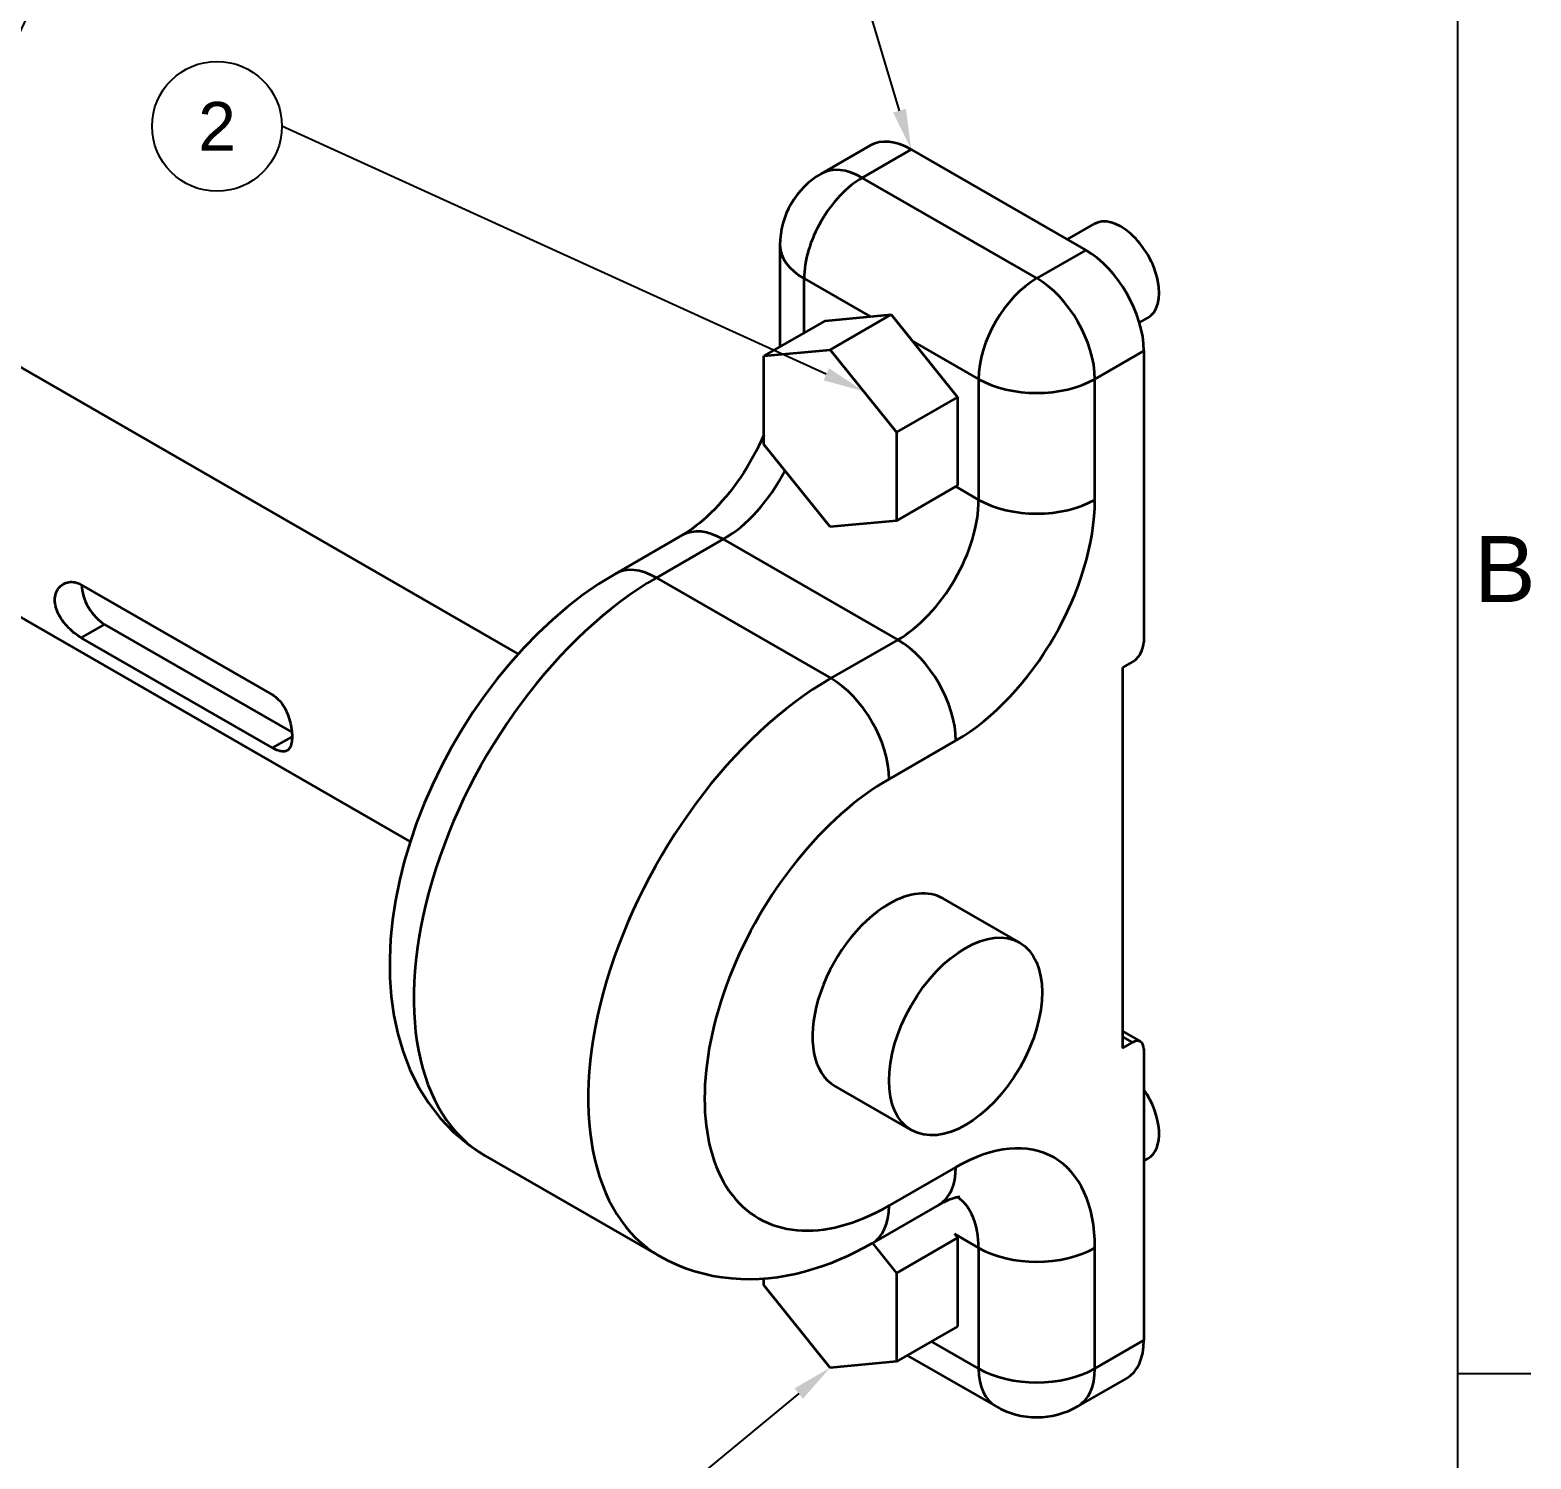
# Paper-space layout 'Intermittent Roller Sub Assy. of Washer' of a CAD drawing. Header units: millimetres. Extents: x -10 to 420, y -10 to 297.
# Drawn here: x 344.4 to 413.8, y 65.7 to 131.7 of the extents above; entities that cross this region are included whole.
import ezdxf
from ezdxf import colors
from ezdxf.entities.mleader import LeaderData, LeaderLine
from ezdxf.enums import TextEntityAlignment as Align
from ezdxf.math import Vec2, Vec3

# ---------------------------------------------------------------- set-up
doc = ezdxf.new("R2010")
doc.units = ezdxf.units.MM
for name, color, linetype, lineweight in [('2dTransBorder', 7, 'Continuous', 35), ('Dimensions', 5, 'Continuous', 25), ('Tangent Edges', 7, 'Continuous', 50), ('Visible Edges', 7, 'Continuous', 50)]:
    doc.layers.add(name, color=color, linetype=linetype, lineweight=lineweight)
doc.layers.add('Title', color=7, linetype='Continuous')
doc.styles.add('Current-ISO', font='arial.ttf')
doc.styles.get("Standard").update_dxf_attribs({"font": 'arial.ttf'})

# ---------------------------------------------------------------- blocks, each defined once
blk = doc.blocks.new('Default Border')
at = {"layer": '2dTransBorder', "color": 179, "linetype": 'Continuous', "lineweight": 25, "true_color": 0x262659}
for points in [[(5, 5), (5, 292), (415, 292), (415, 5), (5, 5)], [(415, 74.25), (418.4, 74.25)]]:
    blk.add_lwpolyline(points, dxfattribs=at)
at = {"layer": '2dTransBorder', "color": 179, "lineweight": 211, "insert": (415.775, 109.875), "char_height": 3.048, "attachment_point": 7, "style": 'Current-ISO'}
blk.add_mtext('B', dxfattribs=at)
blk = doc.blocks.new('Title')
at = {"layer": '2dTransBorder'}
blk.add_blockref('Default Border', (-5, -5), dxfattribs=at)
blk = doc.blocks.new('_TagCircle')
at = {"color": 0, "linetype": 'ByBlock', "lineweight": -2, "transparency": 16777216}
blk.add_circle((0, 0), 4, dxfattribs=at)
at = {"layer": 'Dimensions', "color": 0, "transparency": 16777216}
blk.add_attdef('TAGNUMBER', text='', height=3, dxfattribs=at).set_placement((0, -1.5), align=Align.CENTER)

psp = doc.layouts.new('Intermittent Roller Sub Assy. of Washer')

# ---------------------------------------------------------------- linework, layer by layer
at = {"layer": 'Tangent Edges', "color": 179, "linetype": 'Continuous', "lineweight": 35, "true_color": 0x262659}
for p, q in [((383.262, 126.35), (380.999, 125.047)), ((379.096, 121.754), (379.096, 117.06)), ((374.576, 108.349), (371.489, 106.571)), ((347.894, 104.233), (356.547, 99.25)), ((355.658, 98.524), (346.819, 103.614)), ((395.376, 102.5), (394.916, 102.236)), ((394.916, 85.44), (395.75, 84.96)), ((394.916, 84.658), (395.376, 84.923)), ((395.906, 84.615), (395.906, 71.167)), ((365.475, 79.691), (373.536, 75.049)), ((386.43, 77.418), (383.342, 75.64)), ((384.974, 70.471), (389.06, 68.118)), ((395.116, 69.421), (392.853, 68.118))]:
    psp.add_line(p, q, dxfattribs=at).dxf.unprotected_set("ltscale", 0)
at = {"layer": 'Tangent Edges', "color": 179, "linetype": 'Continuous', "lineweight": 35, "true_color": 0x1a1a3e}
for p, q in [((382.896, 124.86), (385.158, 126.164)), ((390.957, 120.218), (382.896, 124.86)), ((393.219, 121.521), (390.957, 120.218)), ((380.209, 117.701), (380.209, 120.206)), ((380.209, 120.206), (383.259, 118.45)), ((385.219, 117.321), (388.27, 115.564)), ((393.644, 115.564), (395.906, 116.867)), ((388.27, 115.564), (388.27, 109.991)), ((393.644, 109.991), (393.644, 115.564)), ((387.218, 110.597), (388.27, 109.991)), ((373.385, 106.385), (376.473, 108.163)), ((376.473, 108.163), (384.534, 103.521)), ((373.385, 106.385), (381.446, 101.743)), ((346.819, 103.614), (347.894, 104.233)), ((384.534, 103.521), (381.446, 101.743)), ((355.658, 98.524), (356.556, 99.041)), ((384.133, 97.089), (387.221, 98.867)), ((394.916, 85.188), (395.376, 84.923)), ((387.221, 79.164), (384.133, 77.386)), ((387.158, 76.077), (388.27, 75.437)), ((388.27, 75.437), (388.27, 69.864)), ((393.644, 69.864), (393.644, 75.437)), ((388.27, 69.864), (386.094, 71.116)), ((395.906, 71.167), (393.644, 69.864))]:
    psp.add_line(p, q, dxfattribs=at).dxf.unprotected_set("ltscale", 0)
at = {"layer": 'Tangent Edges', "color": 179, "linetype": 'Continuous', "lineweight": 35, "true_color": 0x262659}
for points in [[(378.349, 112.995), (378.236, 112.741), (378.117, 112.487), (377.99, 112.235), (377.857, 111.984), (377.718, 111.737), (377.573, 111.493), (377.422, 111.253), (377.267, 111.018), (377.107, 110.788), (376.943, 110.564), (376.775, 110.347), (376.605, 110.137), (376.432, 109.935), (376.257, 109.741), (376.082, 109.556), (375.906, 109.38), (375.73, 109.214), (375.555, 109.058), (375.382, 108.913), (375.212, 108.778), (375.046, 108.654), (374.884, 108.541), (374.727, 108.439), (374.576, 108.349)], [(371.489, 106.571), (370.732, 106.106), (369.995, 105.595), (369.278, 105.041), (368.582, 104.447), (367.908, 103.815), (367.257, 103.148), (366.63, 102.448), (366.028, 101.717), (365.454, 100.958), (364.908, 100.173), (364.391, 99.365), (363.907, 98.537), (363.454, 97.691), (363.037, 96.83), (362.655, 95.956), (362.31, 95.072), (362.004, 94.18), (361.739, 93.283), (361.515, 92.384), (361.334, 91.484), (361.198, 90.585), (361.108, 89.689), (361.067, 88.798), (361.077, 87.915), (361.14, 87.04), (361.26, 86.175), (361.44, 85.324), (361.685, 84.489), (361.999, 83.674), (362.386, 82.886), (362.851, 82.133), (363.395, 81.425), (364.019, 80.773), (364.715, 80.191), (365.475, 79.691)], [(355.658, 100.977), (355.725, 100.935), (355.791, 100.886), (355.857, 100.832), (355.92, 100.771), (355.982, 100.705), (356.041, 100.634), (356.097, 100.559), (356.149, 100.479), (356.199, 100.397), (356.245, 100.312), (356.287, 100.225), (356.326, 100.138), (356.361, 100.05), (356.394, 99.958), (356.425, 99.864), (356.452, 99.769), (356.477, 99.673), (356.498, 99.577), (356.516, 99.482), (356.531, 99.389), (356.542, 99.298), (356.55, 99.21), (356.554, 99.126), (356.556, 99.046)], [(356.556, 99.046), (356.554, 98.969), (356.55, 98.895), (356.542, 98.824), (356.531, 98.757), (356.516, 98.694), (356.498, 98.636), (356.477, 98.583), (356.452, 98.536), (356.425, 98.494), (356.394, 98.458), (356.361, 98.428), (356.326, 98.404), (356.287, 98.385), (356.245, 98.371), (356.199, 98.363), (356.149, 98.359), (356.097, 98.362), (356.041, 98.37), (355.982, 98.383), (355.92, 98.402), (355.857, 98.426), (355.791, 98.455), (355.725, 98.487), (355.658, 98.524)], [(387.402, 77.781), (387.4, 77.781), (387.395, 77.781), (387.386, 77.781), (387.373, 77.78), (387.357, 77.779), (387.338, 77.777), (387.314, 77.773), (387.287, 77.769), (387.257, 77.763), (387.223, 77.756), (387.185, 77.746), (387.144, 77.735), (387.1, 77.722), (387.053, 77.707), (387.002, 77.689), (386.949, 77.67), (386.892, 77.647), (386.834, 77.622), (386.772, 77.595), (386.708, 77.565), (386.642, 77.533), (386.573, 77.497), (386.503, 77.459), (386.43, 77.418)], [(383.342, 75.64), (382.969, 75.432), (382.59, 75.235), (382.207, 75.051), (381.82, 74.88), (381.428, 74.721), (381.032, 74.576), (380.631, 74.445), (380.226, 74.329), (379.816, 74.228), (379.403, 74.143), (378.985, 74.075), (378.564, 74.024), (378.14, 73.992), (377.714, 73.979), (377.285, 73.986), (376.856, 74.014), (376.426, 74.064), (375.998, 74.135), (375.572, 74.23), (375.15, 74.347), (374.734, 74.488), (374.325, 74.653), (373.925, 74.84), (373.536, 75.049)]]:
    psp.add_lwpolyline(points, dxfattribs=at).dxf.unprotected_set("ltscale", 0)
for centre, start, end in [((382.896, 121.754), 119.93599, 180), ((390.957, 71.411), 240.06401, 299.93599)]:
    psp.add_arc(centre, 3.8, start, end, dxfattribs=at).dxf.unprotected_set("ltscale", 0)
for centre, major_axis, start_param, end_param in [((385.158, 123.057), (-1.896, 3.293), 5.499721, 6.283185), ((393.219, 118.415), (-1.896, 3.293), 3.928925, 5.499721), ((395.376, 84.31), (0.374, 0.65), 5.495853, 7.06665), ((393.219, 72.714), (1.896, -3.293), 0, 0.787332)]:
    psp.add_ellipse(centre, major_axis=major_axis, ratio=0.578093, start_param=start_param, end_param=end_param, dxfattribs=at).dxf.unprotected_set("ltscale", 0)
at = {"layer": 'Tangent Edges', "color": 179, "linetype": 'Continuous', "lineweight": 35, "true_color": 0x1a1a3e}
for centre, major_axis, ratio, start_param, end_param in [((382.896, 121.754), (1.896, 3.293), 0.578093, 0.783464, 2.354261), ((382.896, 121.754), (-1.896, 3.293), 0.578093, 5.499721, 6.283185), ((382.896, 121.754), (-3.8, 0), 0.575862, 0, 0.785398), ((390.957, 117.112), (-1.896, -3.293), 0.578093, 3.925057, 5.495853), ((390.957, 117.112), (-1.896, 3.293), 0.578093, 3.928925, 5.499721), ((390.957, 117.112), (3.8, 0), 0.575862, 3.926991, 5.497787), ((376.473, 112.482), (2.637, 4.578), 0.578093, 3.925057, 4.792891), ((384.534, 107.84), (-2.637, -4.578), 0.578093, 0.783464, 2.354261), ((387.221, 106.293), (4.533, 7.871), 0.578093, 3.925057, 5.495853), ((390.957, 111.539), (-3.8, 0), 0.575862, 0.785398, 2.356194), ((376.473, 105.056), (-1.896, 3.293), 0.578093, 5.499721, 6.283185), ((373.385, 103.278), (-1.896, 3.293), 0.578093, 5.499721, 6.283185), ((373.385, 93.427), (-7.91, -13.735), 0.578093, 3.925057, 6.283185), ((384.534, 100.414), (-1.896, 3.293), 0.578093, 3.928925, 5.499721), ((381.446, 88.785), (-7.91, -13.735), 0.578093, 3.925057, 6.283185), ((381.446, 98.636), (-1.896, 3.293), 0.578093, 3.928925, 5.499721), ((384.133, 87.237), (-6.013, -10.442), 0.578093, 3.925057, 7.06665), ((387.221, 71.738), (4.533, 7.871), 0.578093, 5.495853, 7.06665), ((384.534, 80.711), (1.896, -3.293), 0.578093, 0, 0.787332), ((384.534, 73.285), (2.637, 4.578), 0.578093, 5.495853, 6.228288), ((381.446, 78.933), (1.896, -3.293), 0.578093, 0, 0.787332), ((390.957, 76.984), (3.8, 0), 0.575862, 3.926991, 5.497787), ((390.957, 71.411), (-1.896, -3.293), 0.578093, 5.495853, 6.283185), ((390.957, 71.411), (-3.8, 0), 0.575862, 0.785398, 2.356194), ((390.957, 71.411), (1.896, -3.293), 0.578093, 0, 0.787332)]:
    psp.add_ellipse(centre, major_axis=major_axis, ratio=ratio, start_param=start_param, end_param=end_param, dxfattribs=at).dxf.unprotected_set("ltscale", 0)
at = {"layer": 'Visible Edges', "color": 179, "linetype": 'Continuous', "lineweight": 35, "true_color": 0x262659}
for p, q in [((385.158, 126.164), (393.219, 121.521)), ((392.363, 122.015), (393.598, 122.726)), ((367.003, 102.872), (336.777, 120.277)), ((381.177, 118.259), (378.349, 116.63)), ((381.177, 118.259), (384.239, 118.539)), ((384.239, 118.539), (381.411, 116.911)), ((384.239, 118.539), (387.301, 114.732)), ((395.703, 118.169), (396.093, 118.393)), ((378.349, 116.63), (381.411, 116.911)), ((378.349, 112.542), (378.349, 116.63)), ((381.411, 116.911), (384.473, 113.104)), ((395.906, 116.867), (395.906, 103.419)), ((387.301, 114.732), (384.473, 113.104)), ((387.301, 114.732), (387.301, 110.645)), ((384.473, 113.104), (384.473, 109.016)), ((381.411, 108.735), (378.349, 112.542)), ((362.013, 94.206), (331.787, 111.612)), ((387.301, 110.645), (384.473, 109.016)), ((384.473, 109.016), (381.411, 108.735)), ((346.819, 106.067), (355.658, 100.977)), ((394.916, 102.236), (394.916, 84.658)), ((390.164, 89.534), (386.628, 91.57)), ((385.173, 80.868), (381.638, 82.904)), ((395.906, 79.452), (396.093, 79.56)), ((383.362, 75.651), (384.473, 74.27)), ((387.301, 75.899), (384.473, 74.27)), ((387.158, 76.077), (387.301, 75.899)), ((387.301, 75.899), (387.301, 71.811)), ((384.473, 74.27), (384.473, 70.182)), ((378.349, 73.709), (378.349, 74.005)), ((381.411, 69.902), (378.349, 73.709)), ((387.301, 71.811), (384.473, 70.182)), ((384.473, 70.182), (381.411, 69.902))]:
    psp.add_line(p, q, dxfattribs=at).dxf.unprotected_set("ltscale", 0)
for points in [[(345.596, 105.357), (345.599, 105.435), (345.608, 105.511), (345.622, 105.586), (345.643, 105.659), (345.669, 105.729), (345.701, 105.795), (345.738, 105.857), (345.78, 105.914), (345.827, 105.967), (345.877, 106.014), (345.931, 106.056), (345.987, 106.092), (346.046, 106.123), (346.109, 106.148), (346.175, 106.169), (346.244, 106.183), (346.315, 106.191), (346.388, 106.193), (346.461, 106.188), (346.535, 106.176), (346.608, 106.158), (346.68, 106.133), (346.751, 106.103), (346.819, 106.067)], [(346.819, 103.614), (346.751, 103.655), (346.68, 103.701), (346.608, 103.752), (346.535, 103.807), (346.461, 103.866), (346.388, 103.928), (346.315, 103.994), (346.244, 104.063), (346.175, 104.135), (346.109, 104.208), (346.046, 104.282), (345.987, 104.358), (345.931, 104.435), (345.877, 104.515), (345.827, 104.597), (345.78, 104.681), (345.738, 104.767), (345.701, 104.854), (345.669, 104.94), (345.643, 105.027), (345.622, 105.112), (345.608, 105.196), (345.599, 105.278), (345.596, 105.357)]]:
    psp.add_lwpolyline(points, dxfattribs=at).dxf.unprotected_set("ltscale", 0)
for centre, major_axis, start_param, end_param in [((394.846, 120.56), (1.248, -2.166), 0, 3.141593), ((347.894, 105.459), (0.749, -1.3), 3.938145, 5.499721), ((395.376, 103.113), (-0.374, -0.65), 0.783464, 2.354261), ((384.133, 87.237), (2.495, 4.333), 0, 0.783464), ((384.133, 87.237), (-2.495, -4.333), 3.925057, 6.283185), ((394.846, 81.726), (1.248, -2.166), 0, 1.714627)]:
    psp.add_ellipse(centre, major_axis=major_axis, ratio=0.578093, start_param=start_param, end_param=end_param, dxfattribs=at).dxf.unprotected_set("ltscale", 0)
psp.add_ellipse((387.669, 85.201), major_axis=(-2.495, -4.333), ratio=0.578093, dxfattribs=at).dxf.unprotected_set("ltscale", 0)

# ---------------------------------------------------------------- block references
at = {"layer": 'Title'}
psp.add_blockref('Title', (0.39, 0.39), dxfattribs=at)

# ---------------------------------------------------------------- leaders
at = {"layer": 'Dimensions'}
ml = psp.add_multileader_block('Standard', dxfattribs=at)
ml.set_content('_TagCircle', color=256, scale=0.75)
ml.set_attribute('TAGNUMBER', '4', width=0)
ml.set_leader_properties(color=256, linetype='ByLayer', lineweight=-1)
ml.build(insert=Vec2(0, 0))
ml.multileader.update_dxf_attribs({"has_dogleg": 0, "text_right_attachment_type": 6, "dogleg_length": 0.36, "arrow_head_size": 1.875, "scale": 0.75})
ctx = ml.context
ctx.base_point, ctx.scale, ctx.char_height, ctx.arrow_head_size, ctx.landing_gap_size, ctx.plane_origin = Vec3(370.264, 155.833), 0.75, 3, 1.875, 1.5, Vec3(385.158, 126.164)
ctx.right_attachment = 6
notes = []
notes.append((ctx, [(0, (1, 1, 0), (376.534, 155.833), (-1, 0), 0.27, [(0, [(385.158, 126.164)], 0, [])])]))
ctx.block.insert = Vec3(373.264, 155.833)
ml = psp.add_multileader_block('Standard', dxfattribs=at)
ml.set_content('_TagCircle', color=256, scale=0.75)
ml.set_attribute('TAGNUMBER', '3', width=0)
ml.set_leader_properties(color=256, linetype='ByLayer', lineweight=-1)
ml.build(insert=Vec2(0, 0))
ml.multileader.update_dxf_attribs({"has_dogleg": 0, "text_right_attachment_type": 6, "dogleg_length": 0.36, "arrow_head_size": 1.875, "scale": 0.75})
ctx = ml.context
ctx.base_point, ctx.scale, ctx.char_height, ctx.arrow_head_size, ctx.landing_gap_size, ctx.plane_origin = Vec3(353.355, 151.135), 0.75, 3, 1.875, 1.5, Vec3(340.354, 124.03)
ctx.right_attachment = 6
notes.append((ctx, [(0, (1, 1, 0), (353.085, 151.135), (1, 0), 0.27, [(0, [(340.354, 124.03)], 0, [])])]))
ctx.block.insert = Vec3(356.355, 151.135)
ml = psp.add_multileader_block('Standard', dxfattribs=at)
ml.set_content('_TagCircle', color=256, scale=0.75)
ml.set_attribute('TAGNUMBER', '2', width=0)
ml.set_leader_properties(color=256, linetype='ByLayer', lineweight=-1)
ml.build(insert=Vec2(0, 0))
ml.multileader.update_dxf_attribs({"has_dogleg": 0, "text_right_attachment_type": 6, "dogleg_length": 0.36, "arrow_head_size": 1.875, "scale": 0.75})
ctx = ml.context
ctx.base_point, ctx.scale, ctx.char_height, ctx.arrow_head_size, ctx.landing_gap_size, ctx.plane_origin = Vec3(350.087, 127.238), 0.75, 3, 1.875, 1.5, Vec3(382.942, 115.007)
ctx.right_attachment = 6
notes.append((ctx, [(0, (1, 1, 0), (356.357, 127.238), (-1, 0), 0.27, [(0, [(382.942, 115.007)], 0, [])])]))
ctx.block.insert = Vec3(353.087, 127.238)
ml = psp.add_multileader_block('Standard', dxfattribs=at)
ml.set_content('_TagCircle', color=256, scale=0.75)
ml.set_attribute('TAGNUMBER', '2', width=0)
ml.set_leader_properties(color=256, linetype='ByLayer', lineweight=-1)
ml.build(insert=Vec2(0, 0))
ml.multileader.update_dxf_attribs({"has_dogleg": 0, "text_right_attachment_type": 6, "dogleg_length": 0.36, "arrow_head_size": 1.875, "scale": 0.75})
ctx = ml.context
ctx.base_point, ctx.scale, ctx.char_height, ctx.arrow_head_size, ctx.landing_gap_size, ctx.plane_origin = Vec3(358.654, 56.077), 0.75, 3, 1.875, 1.5, Vec3(381.411, 69.902)
ctx.right_attachment = 6
notes.append((ctx, [(0, (1, 1, 0), (364.924, 56.077), (-1, 0), 0.27, [(0, [(381.411, 69.902)], 0, [])])]))
ctx.block.insert = Vec3(361.654, 56.077)
for ctx, leaders in notes:
    for number, flags, end, landing, length, lines in leaders:
        leader = LeaderData()
        leader.index, (leader.has_last_leader_line, leader.has_dogleg_vector, leader.attachment_direction) = number, flags
        leader.last_leader_point, leader.dogleg_vector, leader.dogleg_length = Vec3(end), Vec3(landing), length
        for number, points, colour, breaks in lines:
            line = LeaderLine()
            line.index, line.vertices, line.color, line.breaks = number, Vec3.list(points), colors.encode_raw_color(colour), breaks
            leader.lines.append(line)
        ctx.leaders.append(leader)

doc.saveas('drawing.dxf')
